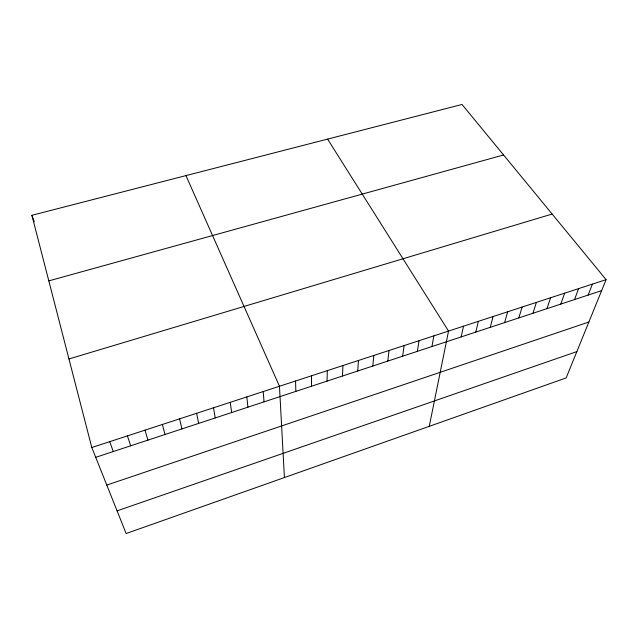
<?xml version="1.0" encoding="UTF-8"?>
<svg xmlns="http://www.w3.org/2000/svg" width="638" height="638" viewBox="0 0 638 638"><rect width="100%" height="100%" fill="white"/><g stroke="black" fill="none" stroke-linecap="round" stroke-linejoin="round"><path stroke-width="0.96" d="M327.063 381.101L327.302 370.646M342.454 376.029L342.949 365.542M357.703 371.005L358.452 360.478M372.815 366.021L373.812 355.462M387.792 361.092L389.036 350.493M402.642 356.195L404.117 345.573M417.348 351.355L419.062 340.692M431.926 346.546L433.872 335.859M429.262 426.336L448.546 331.074L327.597 139.108M461.138 336.928L463.531 326.178M475.757 332.103L478.38 321.337M490.247 327.334L493.086 316.536M504.61 322.605L507.665 311.775M518.838 317.915L522.107 307.061M532.945 313.266L536.422 302.388M546.925 308.656L550.61 297.755M560.786 304.095L564.67 293.169M574.519 299.565L578.602 288.623M588.14 295.075L592.415 284.109M606.1 279.643L566.161 377.919L126.141 533.535L91.792 447.517L31.9 215.301L462.032 104.465L606.1 279.643L91.792 447.517M117.089 510.863L576.864 351.586M106.793 485.079L588.882 322.023M95.708 457.326L601.634 290.633M68.952 358.963L552.149 214.041M48.815 280.887L503.573 154.978M185.961 175.602L279.46 386.261L284.42 477.559M109.704 441.671L113.285 451.537M31.9 215.301L34.229 221.817M127.433 435.882L130.686 445.803M144.993 430.156L147.92 440.124M162.379 424.477L164.995 434.502M179.589 418.863L181.894 428.927M196.64 413.296L198.641 423.409M213.523 407.786L215.229 417.946M230.246 402.323L231.658 412.531M246.81 396.916L247.927 407.172M263.215 391.565L264.052 401.86M295.561 381.006L295.849 391.381M311.504 375.806L311.527 386.221"/></g></svg>
